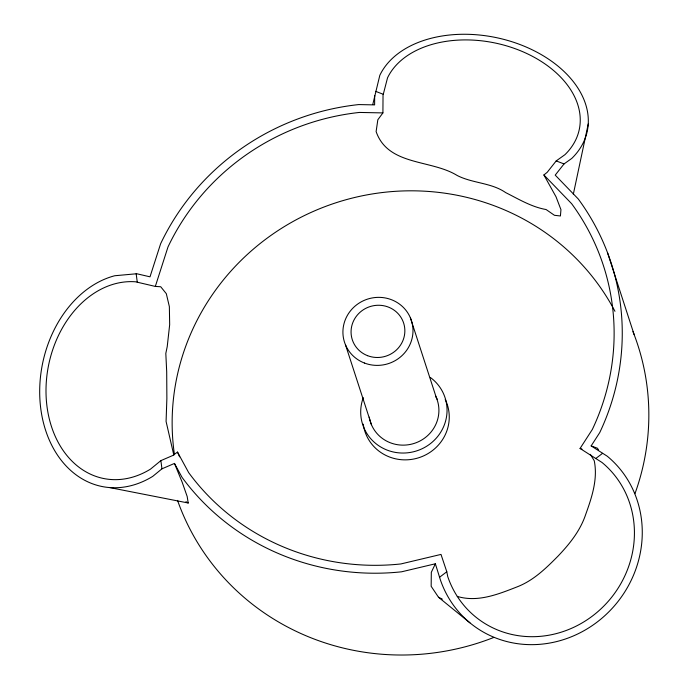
<?xml version="1.0" encoding="UTF-8"?>
<svg xmlns="http://www.w3.org/2000/svg" width="688" height="688" viewBox="0 0 688 688"><rect width="100%" height="100%" fill="white"/><g stroke="black" fill="none" stroke-linecap="round" stroke-linejoin="round"><path stroke-width="1.03" d="M374.676 95.469L374.616 104.894L358.74 104.576A242.907 234.187 -18 0 0 160.622 243.758L150.001 276.825L136.757 273.747L114.758 275.742A107.964 82.379 -78.9 0 0 41.916 415.844A107.964 82.379 -78.9 0 0 152.753 476.354L161.955 468.82L174.468 463.428L182.053 477.369A242.907 234.187 -18 0 0 401.603 571.797L435.366 563.782L440.303 579.623A107.964 100.723 -50.8 0 0 595.86 623.027A107.964 100.723 -50.8 0 0 607.255 456.213L591.147 445.91L599.721 432.623A242.907 234.187 -18 0 0 578.29 199.013L555.216 175.122L564.04 163.933L571.771 158.421A107.964 72.679 12 0 0 526.483 47.171A107.964 72.679 12 0 0 379.819 75.319L372.758 104.533M382.915 112.909L383.035 95.262L387.525 77.847A99.794 67.183 12 0 1 523.086 51.841A99.794 67.183 12 0 1 564.96 154.671L556.196 160.915L547.218 172.292L543.898 174.976L556.024 196.785L560.952 209.659L560.419 215.972L554.442 215.301L546.109 209.539C531.635 207.028 518.7 199.167 505.723 192.631C491.481 182.673 472.69 183.404 457.228 175.517C431.135 159.306 388.058 166.04 376.121 131.589L377.832 119.764L382.915 112.909L359.463 112.436A234.746 226.318 -18 0 0 168.001 246.932L155.325 286.423L135.527 281.796A99.794 76.144 -78.9 0 0 46.388 400.7A99.794 76.144 -78.9 0 0 150.517 469.113L160.872 460.633L172.808 455.482L177.495 452.076L188.718 472.69A234.746 226.318 -18 0 0 400.88 563.945L440.999 554.416L446.796 571.754L447.742 576.587A99.794 93.104 -50.8 0 0 591.525 616.715A99.794 93.104 -50.8 0 0 602.06 462.517L580.07 448.456L592.342 429.45A234.746 226.318 -18 0 0 571.633 203.691L543.898 174.976M573.328 194.24L588.24 123.952M435.366 563.782L431.316 572.304L431.161 586.296L438.505 597.244L469.947 622.846M439.804 577.069L446.796 571.754M595.67 458.595L602.576 453.34M155.325 286.423L160.725 286.75L166.315 293.681L169.36 306.633L169.669 324.702L167.218 346.657L165.817 353.417L166.702 371.907L166.874 398.472L166.083 421.46L173.815 455.086M457.271 596.41C477.67 602.602 498.138 594.269 516.946 586.941C533.389 580.62 545.859 568.417 558.011 556.136C569.724 543.821 580.328 530.654 585.755 514.28C591.878 497.209 597.958 479.046 594.251 460.745L590.356 454.364M109.77 487.586L188.211 502.997L187.17 496.469L182.139 482.125L174.468 463.428M591.147 445.91L597.459 448.232L598.551 450.029M580.07 448.456L581.988 449.161M375.665 91.358L383.268 94.282M556.196 160.915L564.04 163.933M438.505 597.244L442.324 599.153M185.941 501.69L188.211 502.997M177.495 452.076L179.594 456.815M607.547 252.771L634.13 334.574M410.375 317.796L436.287 397.552M345.539 344.955L371.451 424.702M136.164 273.738L137.282 282.235M160.872 460.633L161.955 468.82M632.969 331.59A242.907 234.187 -18 0 1 634.955 493.666M493.846 637.415A242.907 234.187 -18 0 1 177.538 500.4M174.451 454.622A234.746 226.318 -18 0 1 336.062 202.736A234.746 226.318 -18 0 1 614.96 311.303M436.441 397.664A35.501 34.219 -18 0 1 437.267 399.461M445.213 399.41A43.327 41.77 -18 0 1 418.098 457.95A43.327 41.77 -18 0 1 363.255 424.161M430.284 377.42A43.327 41.77 -18 0 1 440.569 432.451A43.327 41.77 -18 0 1 385.013 449.221A43.327 41.77 -18 0 1 363.298 397.647M435.47 395.763A35.157 33.893 -18 0 1 414.279 443.382A35.157 33.893 -18 0 1 369.258 417.134M367.573 355.679A26.987 26.024 -18 0 0 404.639 327.505A26.987 26.024 -18 0 0 361.656 310.942A26.987 26.024 -18 0 0 367.573 355.679M364.434 363.032A35.157 33.893 -18 0 0 412.714 326.327A35.157 33.893 -18 0 0 356.728 304.758A35.157 33.893 -18 0 0 364.434 363.032"/></g></svg>
